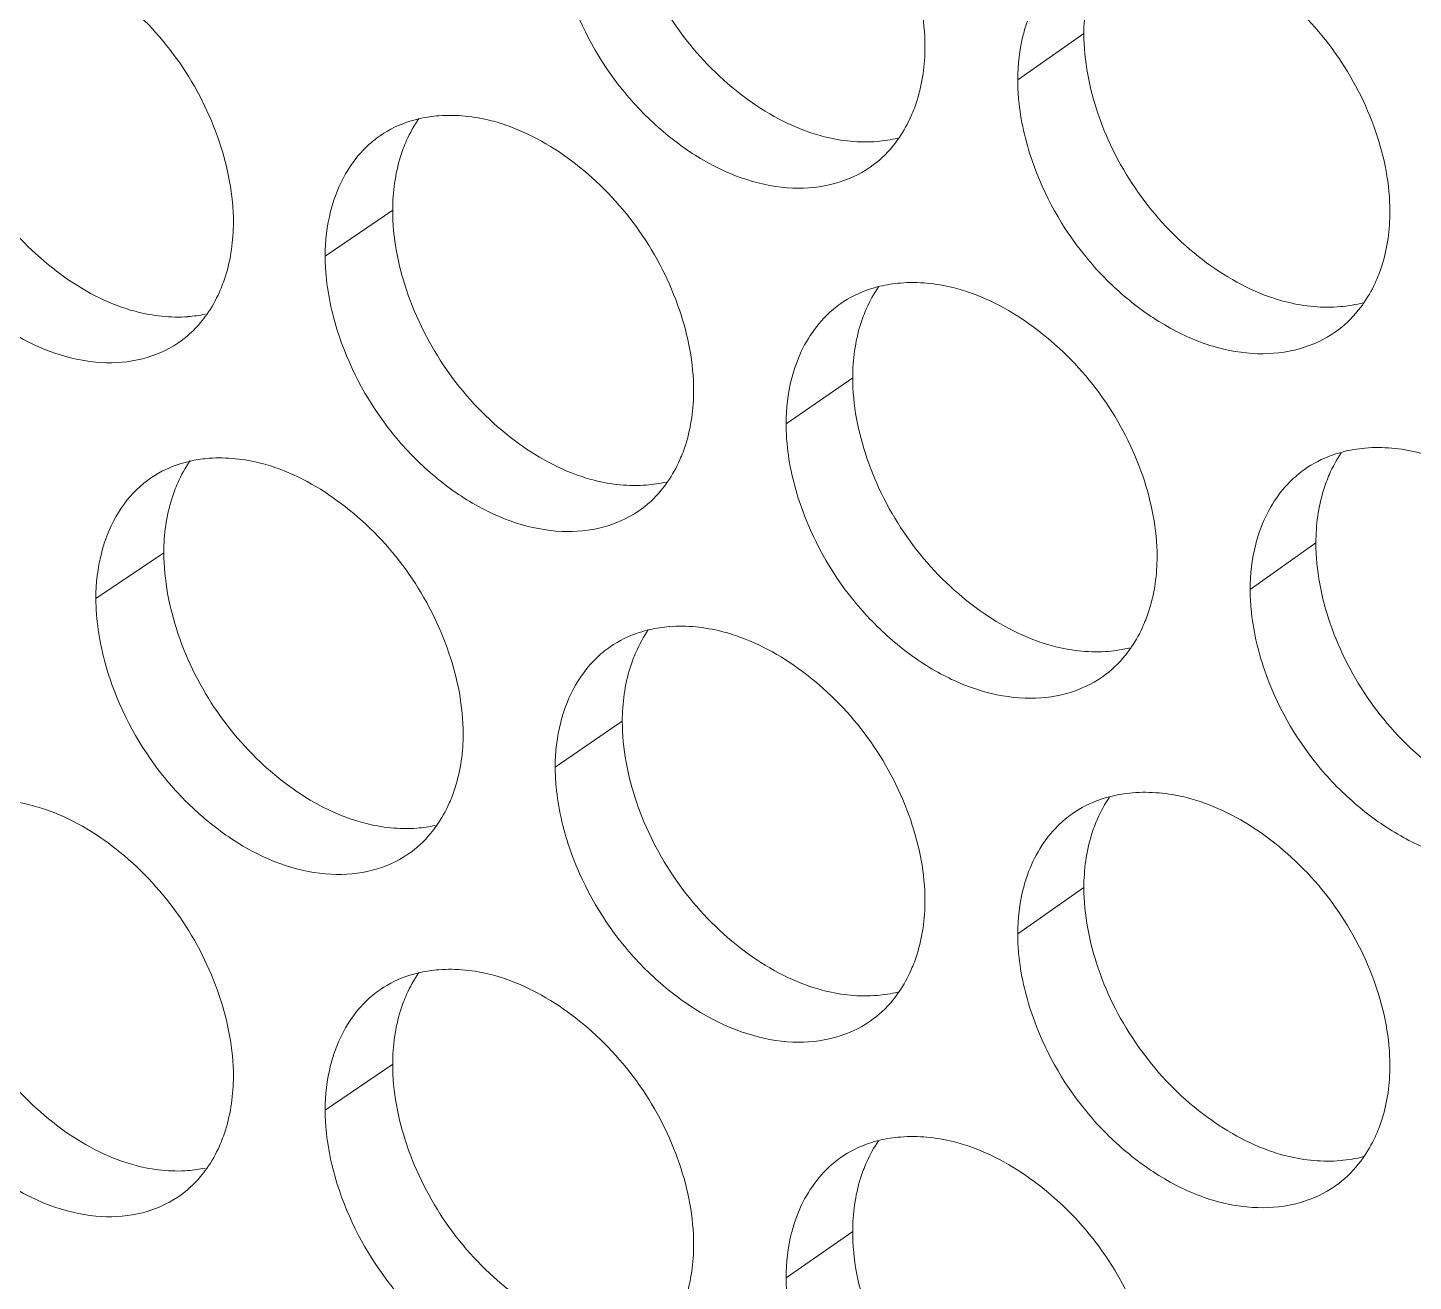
# Model space of a CAD drawing. Header units: millimetres. Extents: x 1177 to 4147, y 93 to 2194.
# Drawn here: x 2643.86 to 2656.64, y 749.05 to 760.61 of the extents above; entities that cross this region are included whole.
import ezdxf

# ---------------------------------------------------------------- set-up
doc = ezdxf.new("R2010")
doc.units = ezdxf.units.MM
doc.header["$LTSCALE"] = 0.1
doc.layers.get('0').update_dxf_attribs({"lineweight": 13})
doc.layers.add('标注', color=251, linetype='Continuous', lineweight=9)

# ---------------------------------------------------------------- blocks, each defined once
blk = doc.blocks.new('02')
for points, knots in [([(4627.348, 522.744), (4597.363, 531.299), (4553.55, 545.69), (4497.641, 568.487), (4458.71, 586.649), (4422.281, 606.068), (4388.51, 626.659), (4357.551, 648.334), (4338.416, 663.815), (4329.392, 671.722)], [0, 0, 0, 0, 0.278685, 0.411475, 0.539478, 0.662459, 0.780251, 0.892768, 1, 1, 1, 1]), ([(4626.906, 521.428), (4597.052, 529.945), (4553.424, 544.261), (4497.732, 566.923), (4458.929, 584.973), (4422.597, 604.269), (4388.892, 624.729), (4357.964, 646.263), (4338.829, 661.641), (4329.798, 669.496)], [0, 0, 0, 0, 0.278468, 0.411196, 0.539177, 0.662176, 0.780023, 0.892638, 1, 1, 1, 1]), ([(4628.518, 518.372), (4598.337, 526.935), (4554.235, 541.353), (4497.955, 564.22), (4458.766, 582.448), (4422.099, 601.945), (4388.114, 622.628), (4356.965, 644.402), (4337.717, 659.96), (4328.641, 667.907)], [0, 0, 0, 0, 0.278732, 0.411552, 0.539576, 0.662563, 0.780343, 0.892822, 1, 1, 1, 1]), ([(4328.202, 667.332), (4337.3, 659.316), (4356.601, 643.626), (4387.852, 621.677), (4421.956, 600.844), (4458.755, 581.215), (4498.091, 562.874), (4554.59, 539.876), (4598.873, 525.389), (4629.18, 516.79)], [0, 0, 0, 0, 0.107262, 0.219794, 0.337581, 0.460553, 0.588547, 0.721328, 1, 1, 1, 1])]:
    blk.add_open_spline(points, degree=3, knots=knots)
at = {"layer": '标注'}
for p, q in [((4559.99, 677.771), (4559.119, 677.16)), ((4550.886, 675.444), (4549.997, 674.84)), ((4556.945, 673.238), (4556.068, 672.63)), ((4563.046, 671.061), (4562.18, 670.448)), ((4547.872, 670.933), (4546.977, 670.331)), ((4547.872, 670.933), (4546.977, 670.331)), ((4553.91, 668.712), (4553.027, 668.106)), ((4553.91, 668.712), (4553.027, 668.106)), ((4559.99, 666.521), (4559.119, 665.91)), ((4559.99, 666.521), (4559.119, 665.91)), ((4550.886, 664.194), (4549.997, 663.59)), ((4556.945, 661.988), (4556.068, 661.38))]:
    blk.add_line(p, q, dxfattribs=at)
for centre, radius, start, end in [((4551.629, 674.926), 1.768, 94.4127, 102.2837), ((4548.059, 675.784), 1.746, 274.2779, 281.7562), ((4548.6, 670.421), 1.76, 94.3009, 101.6849), ((4548.6, 670.421), 1.76, 94.3009, 101.6849), ((4554.092, 673.581), 1.763, 274.5012, 282.9601), ((4554.669, 668.188), 1.776, 94.5239, 102.8809), ((4554.669, 668.188), 1.776, 94.5239, 102.8809), ((4551.07, 669.054), 1.755, 274.3898, 282.359), ((4551.07, 669.054), 1.755, 274.3898, 282.359), ((4551.629, 663.676), 1.768, 94.4127, 102.2837), ((4548.059, 664.534), 1.746, 274.2779, 281.7562)]:
    blk.add_arc(centre, radius, start, end, dxfattribs=at)
for points, knots in [([(4557.897, 677.597), (4557.897, 677.956), (4557.749, 678.703), (4557.227, 679.722), (4556.446, 680.558), (4555.796, 680.951), (4555.459, 681.072)], [0, 0, 0, 0, 0.241164, 0.500391, 0.759555, 1, 1, 1, 1]), ([(4553.91, 679.962), (4553.91, 679.603), (4554.057, 678.857), (4554.576, 677.837), (4555.352, 676.999), (4556.001, 676.606), (4556.337, 676.484)], [0, 0, 0, 0, 0.241468, 0.500853, 0.759857, 1, 1, 1, 1]), ([(4548.788, 675.285), (4548.788, 675.645), (4548.641, 676.392), (4548.125, 677.414), (4547.353, 678.255), (4546.709, 678.653), (4546.375, 678.778)], [0, 0, 0, 0, 0.241629, 0.501316, 0.760421, 1, 1, 1, 1]), ([(4564.021, 675.424), (4564.021, 675.783), (4563.872, 676.529), (4563.346, 677.546), (4562.56, 678.379), (4561.905, 678.768), (4561.567, 678.888)], [0, 0, 0, 0, 0.240859, 0.499781, 0.758983, 1, 1, 1, 1]), ([(4560.17, 678.678), (4560.14, 678.611), (4560.032, 678.32), (4559.99, 678.007), (4559.99, 677.771)], [0, 0, 0, 0, 0.238392, 1, 1, 1, 1]), ([(4553.215, 678.294), (4553.37, 677.838), (4553.729, 677.188), (4554.396, 676.499), (4555.11, 675.975), (4555.927, 675.689), (4556.701, 675.764), (4557.033, 675.913), (4557.175, 676.012)], [0, 0, 0, 0, 0.279944, 0.419999, 0.55451, 0.793241, 0.899512, 1, 1, 1, 1]), ([(4559.246, 677.936), (4559.225, 677.876), (4559.149, 677.625), (4559.119, 677.36), (4559.119, 677.16)], [0, 0, 0, 0, 0.240003, 1, 1, 1, 1]), ([(4544.868, 677.679), (4544.868, 677.319), (4545.014, 676.572), (4545.526, 675.549), (4546.294, 674.706), (4546.937, 674.307), (4547.27, 674.183)], [0, 0, 0, 0, 0.241933, 0.501777, 0.760722, 1, 1, 1, 1]), ([(4559.99, 677.771), (4559.99, 677.411), (4560.138, 676.665), (4560.661, 675.647), (4561.443, 674.813), (4562.096, 674.424), (4562.434, 674.304)], [0, 0, 0, 0, 0.241162, 0.500244, 0.759286, 1, 1, 1, 1]), ([(4557.715, 676.686), (4557.745, 676.754), (4557.854, 677.045), (4557.897, 677.36), (4557.897, 677.597)], [0, 0, 0, 0, 0.23828, 1, 1, 1, 1]), ([(4559.119, 677.16), (4559.119, 677.074), (4559.136, 676.714), (4559.219, 676.358), (4559.307, 676.099)], [0, 0, 0, 0, 0.239878, 1, 1, 1, 1]), ([(4551.253, 676.653), (4551.205, 676.643), (4551.02, 676.594), (4550.843, 676.51), (4550.724, 676.429)], [0, 0, 0, 0, 0.255107, 1, 1, 1, 1]), ([(4552.42, 676.55), (4552.343, 676.579), (4552.043, 676.672), (4551.724, 676.707), (4551.493, 676.688)], [0, 0, 0, 0, 0.26396, 1, 1, 1, 1]), ([(4554.85, 673.069), (4554.85, 673.429), (4554.703, 674.175), (4554.182, 675.195), (4553.405, 676.033), (4552.756, 676.428), (4552.42, 676.55)], [0, 0, 0, 0, 0.241318, 0.500698, 0.759842, 1, 1, 1, 1]), ([(4550.724, 676.429), (4550.656, 676.382), (4550.391, 676.165), (4550.209, 675.856), (4550.123, 675.612)], [0, 0, 0, 0, 0.242752, 1, 1, 1, 1]), ([(4551.068, 676.361), (4551.038, 676.293), (4550.928, 675.999), (4550.886, 675.683), (4550.886, 675.444)], [0, 0, 0, 0, 0.237837, 1, 1, 1, 1]), ([(4556.337, 676.484), (4556.415, 676.456), (4556.715, 676.364), (4557.035, 676.331), (4557.266, 676.35)], [0, 0, 0, 0, 0.263604, 1, 1, 1, 1]), ([(4557.175, 676.012), (4557.287, 676.089), (4557.422, 676.216), (4557.531, 676.362), (4557.557, 676.4)], [0, 0, 0, 0, 0.745595, 1, 1, 1, 1]), ([(4544.154, 676.015), (4544.306, 675.56), (4544.659, 674.911), (4545.315, 674.219), (4546.016, 673.691), (4546.82, 673.394), (4547.586, 673.456), (4547.916, 673.599), (4548.058, 673.694)], [0, 0, 0, 0, 0.281084, 0.421471, 0.556119, 0.794437, 0.900161, 1, 1, 1, 1]), ([(4559.307, 676.099), (4559.464, 675.642), (4559.828, 674.991), (4560.501, 674.304), (4561.067, 673.899), (4561.665, 673.632), (4562.265, 673.528), (4562.829, 673.588), (4563.163, 673.742), (4563.306, 673.843)], [0, 0, 0, 0, 0.278686, 0.418268, 0.552446, 0.677694, 0.792838, 0.899272, 1, 1, 1, 1]), ([(4550.123, 675.612), (4550.102, 675.553), (4550.027, 675.302), (4549.997, 675.039), (4549.997, 674.84)], [0, 0, 0, 0, 0.2397, 1, 1, 1, 1]), ([(4550.886, 675.444), (4550.886, 675.085), (4551.032, 674.338), (4551.549, 673.317), (4552.323, 672.478), (4552.969, 672.082), (4553.305, 671.96)], [0, 0, 0, 0, 0.241622, 0.501159, 0.760144, 1, 1, 1, 1]), ([(4548.603, 674.365), (4548.634, 674.433), (4548.745, 674.728), (4548.788, 675.046), (4548.788, 675.285)], [0, 0, 0, 0, 0.237722, 1, 1, 1, 1]), ([(4563.842, 674.519), (4563.871, 674.587), (4563.979, 674.876), (4564.021, 675.189), (4564.021, 675.424)], [0, 0, 0, 0, 0.238646, 1, 1, 1, 1]), ([(4549.997, 674.84), (4549.997, 674.753), (4550.015, 674.393), (4550.096, 674.037), (4550.184, 673.778)], [0, 0, 0, 0, 0.239751, 1, 1, 1, 1]), ([(4557.303, 674.442), (4557.256, 674.431), (4557.076, 674.379), (4556.904, 674.295), (4556.789, 674.215)], [0, 0, 0, 0, 0.254756, 1, 1, 1, 1]), ([(4558.508, 674.352), (4558.429, 674.38), (4558.127, 674.472), (4557.806, 674.504), (4557.574, 674.485)], [0, 0, 0, 0, 0.263682, 1, 1, 1, 1]), ([(4560.954, 670.882), (4560.954, 671.241), (4560.805, 671.988), (4560.281, 673.005), (4559.498, 673.84), (4558.846, 674.231), (4558.508, 674.352)], [0, 0, 0, 0, 0.241011, 0.500085, 0.759268, 1, 1, 1, 1]), ([(4547.27, 674.183), (4547.347, 674.155), (4547.644, 674.06), (4547.961, 674.025), (4548.189, 674.042)], [0, 0, 0, 0, 0.264022, 1, 1, 1, 1]), ([(4556.789, 674.215), (4556.722, 674.168), (4556.461, 673.951), (4556.28, 673.645), (4556.195, 673.404)], [0, 0, 0, 0, 0.243134, 1, 1, 1, 1]), ([(4562.434, 674.304), (4562.512, 674.276), (4562.815, 674.185), (4563.137, 674.154), (4563.369, 674.174)], [0, 0, 0, 0, 0.263331, 1, 1, 1, 1]), ([(4563.306, 673.843), (4563.418, 673.922), (4563.553, 674.052), (4563.662, 674.2), (4563.688, 674.239)], [0, 0, 0, 0, 0.745677, 1, 1, 1, 1]), ([(4548.058, 673.694), (4548.169, 673.769), (4548.303, 673.892), (4548.412, 674.035), (4548.438, 674.072)], [0, 0, 0, 0, 0.745468, 1, 1, 1, 1]), ([(4557.126, 674.149), (4557.096, 674.081), (4556.987, 673.789), (4556.945, 673.475), (4556.945, 673.238)], [0, 0, 0, 0, 0.238208, 1, 1, 1, 1]), ([(4550.184, 673.778), (4550.338, 673.322), (4550.695, 672.672), (4551.358, 671.982), (4552.068, 671.457), (4552.881, 671.167), (4553.652, 671.238), (4553.984, 671.384), (4554.126, 671.482)], [0, 0, 0, 0, 0.280322, 0.420487, 0.555043, 0.793636, 0.899726, 1, 1, 1, 1]), ([(4556.195, 673.404), (4556.174, 673.345), (4556.098, 673.093), (4556.068, 672.829), (4556.068, 672.63)], [0, 0, 0, 0, 0.239901, 1, 1, 1, 1]), ([(4554.668, 672.155), (4554.698, 672.223), (4554.808, 672.516), (4554.85, 672.832), (4554.85, 673.069)], [0, 0, 0, 0, 0.238095, 1, 1, 1, 1]), ([(4556.945, 673.238), (4556.945, 672.879), (4557.093, 672.132), (4557.613, 671.113), (4558.393, 670.278), (4559.043, 669.886), (4559.38, 669.765)], [0, 0, 0, 0, 0.241314, 0.500547, 0.759571, 1, 1, 1, 1]), ([(4556.068, 672.63), (4556.068, 672.543), (4556.086, 672.183), (4556.167, 671.828), (4556.256, 671.568)], [0, 0, 0, 0, 0.239836, 1, 1, 1, 1]), ([(4549.392, 672.036), (4549.315, 672.064), (4549.017, 672.158), (4548.698, 672.193), (4548.468, 672.176)], [0, 0, 0, 0, 0.264101, 1, 1, 1, 1]), ([(4549.392, 672.036), (4549.315, 672.064), (4549.017, 672.158), (4548.698, 672.193), (4548.468, 672.176)], [0, 0, 0, 0, 0.264101, 1, 1, 1, 1]), ([(4563.393, 672.259), (4563.348, 672.247), (4563.173, 672.193), (4563.007, 672.108), (4562.895, 672.029)], [0, 0, 0, 0, 0.254423, 1, 1, 1, 1]), ([(4564.636, 672.182), (4564.557, 672.209), (4564.253, 672.3), (4563.929, 672.331), (4563.696, 672.311)], [0, 0, 0, 0, 0.263409, 1, 1, 1, 1]), ([(4548.244, 672.144), (4548.195, 672.134), (4548.007, 672.086), (4547.827, 672.003), (4547.707, 671.922)], [0, 0, 0, 0, 0.255291, 1, 1, 1, 1]), ([(4548.244, 672.144), (4548.195, 672.134), (4548.007, 672.086), (4547.827, 672.003), (4547.707, 671.922)], [0, 0, 0, 0, 0.255291, 1, 1, 1, 1]), ([(4551.814, 668.549), (4551.814, 668.908), (4551.667, 669.655), (4551.148, 670.676), (4550.374, 671.515), (4549.727, 671.912), (4549.392, 672.036)], [0, 0, 0, 0, 0.241473, 0.501006, 0.760131, 1, 1, 1, 1]), ([(4551.814, 668.549), (4551.814, 668.908), (4551.667, 669.655), (4551.148, 670.676), (4550.374, 671.515), (4549.727, 671.912), (4549.392, 672.036)], [0, 0, 0, 0, 0.241473, 0.501006, 0.760131, 1, 1, 1, 1]), ([(4562.895, 672.029), (4562.829, 671.982), (4562.572, 671.765), (4562.393, 671.463), (4562.308, 671.224)], [0, 0, 0, 0, 0.243501, 1, 1, 1, 1]), ([(4547.707, 671.922), (4547.569, 671.828), (4547.318, 671.581), (4547.161, 671.269), (4547.102, 671.102)], [0, 0, 0, 0, 0.485902, 1, 1, 1, 1]), ([(4547.707, 671.922), (4547.569, 671.828), (4547.318, 671.581), (4547.161, 671.269), (4547.102, 671.102)], [0, 0, 0, 0, 0.485902, 1, 1, 1, 1]), ([(4548.055, 671.853), (4548.025, 671.784), (4547.914, 671.49), (4547.872, 671.172), (4547.872, 670.933)], [0, 0, 0, 0, 0.23765, 1, 1, 1, 1]), ([(4548.055, 671.853), (4548.025, 671.784), (4547.914, 671.49), (4547.872, 671.172), (4547.872, 670.933)], [0, 0, 0, 0, 0.23765, 1, 1, 1, 1]), ([(4553.305, 671.96), (4553.382, 671.932), (4553.681, 671.839), (4554, 671.805), (4554.23, 671.823)], [0, 0, 0, 0, 0.263742, 1, 1, 1, 1]), ([(4554.126, 671.482), (4554.237, 671.559), (4554.372, 671.684), (4554.481, 671.829), (4554.507, 671.867)], [0, 0, 0, 0, 0.745554, 1, 1, 1, 1]), ([(4563.224, 671.965), (4563.195, 671.897), (4563.088, 671.608), (4563.046, 671.295), (4563.046, 671.061)], [0, 0, 0, 0, 0.238574, 1, 1, 1, 1]), ([(4556.256, 671.568), (4556.412, 671.111), (4556.774, 670.461), (4557.443, 669.773), (4558.006, 669.366), (4558.601, 669.097), (4559.198, 668.991), (4559.76, 669.047), (4560.093, 669.199), (4560.235, 669.299)], [0, 0, 0, 0, 0.27906, 0.418751, 0.552974, 0.678194, 0.793225, 0.899482, 1, 1, 1, 1]), ([(4547.102, 671.102), (4547.082, 671.043), (4547.007, 670.792), (4546.977, 670.529), (4546.977, 670.331)], [0, 0, 0, 0, 0.2396, 1, 1, 1, 1]), ([(4547.102, 671.102), (4547.082, 671.043), (4547.007, 670.792), (4546.977, 670.529), (4546.977, 670.331)], [0, 0, 0, 0, 0.2396, 1, 1, 1, 1]), ([(4562.308, 671.224), (4562.287, 671.165), (4562.21, 670.913), (4562.18, 670.648), (4562.18, 670.448)], [0, 0, 0, 0, 0.240105, 1, 1, 1, 1]), ([(4563.046, 671.061), (4563.046, 670.701), (4563.194, 669.956), (4563.719, 668.938), (4564.504, 668.106), (4565.158, 667.718), (4565.497, 667.599)], [0, 0, 0, 0, 0.241011, 0.499941, 0.759002, 1, 1, 1, 1]), ([(4547.872, 670.933), (4547.872, 670.573), (4548.018, 669.826), (4548.532, 668.805), (4549.303, 667.964), (4549.948, 667.566), (4550.282, 667.443)], [0, 0, 0, 0, 0.241777, 0.501467, 0.760433, 1, 1, 1, 1]), ([(4547.872, 670.933), (4547.872, 670.573), (4548.018, 669.826), (4548.532, 668.805), (4549.303, 667.964), (4549.948, 667.566), (4550.282, 667.443)], [0, 0, 0, 0, 0.241777, 0.501467, 0.760433, 1, 1, 1, 1]), ([(4560.773, 669.974), (4560.803, 670.041), (4560.912, 670.332), (4560.954, 670.646), (4560.954, 670.882)], [0, 0, 0, 0, 0.238464, 1, 1, 1, 1]), ([(4546.977, 670.331), (4546.977, 670.244), (4546.995, 669.884), (4547.076, 669.528), (4547.163, 669.268)], [0, 0, 0, 0, 0.23971, 1, 1, 1, 1]), ([(4546.977, 670.331), (4546.977, 670.244), (4546.995, 669.884), (4547.076, 669.528), (4547.163, 669.268)], [0, 0, 0, 0, 0.23971, 1, 1, 1, 1]), ([(4562.18, 670.448), (4562.18, 670.362), (4562.198, 670.002), (4562.28, 669.646), (4562.369, 669.388)], [0, 0, 0, 0, 0.239921, 1, 1, 1, 1]), ([(4555.459, 669.822), (4555.381, 669.851), (4555.08, 669.943), (4554.76, 669.977), (4554.529, 669.958)], [0, 0, 0, 0, 0.26382, 1, 1, 1, 1]), ([(4555.459, 669.822), (4555.381, 669.851), (4555.08, 669.943), (4554.76, 669.977), (4554.529, 669.958)], [0, 0, 0, 0, 0.26382, 1, 1, 1, 1]), ([(4554.273, 669.919), (4554.226, 669.908), (4554.042, 669.858), (4553.868, 669.774), (4553.752, 669.694)], [0, 0, 0, 0, 0.254929, 1, 1, 1, 1]), ([(4554.273, 669.919), (4554.226, 669.908), (4554.042, 669.858), (4553.868, 669.774), (4553.752, 669.694)], [0, 0, 0, 0, 0.254929, 1, 1, 1, 1]), ([(4557.897, 666.347), (4557.897, 666.706), (4557.749, 667.453), (4557.227, 668.472), (4556.446, 669.308), (4555.796, 669.701), (4555.459, 669.822)], [0, 0, 0, 0, 0.241164, 0.500391, 0.759555, 1, 1, 1, 1]), ([(4557.897, 666.347), (4557.897, 666.706), (4557.749, 667.453), (4557.227, 668.472), (4556.446, 669.308), (4555.796, 669.701), (4555.459, 669.822)], [0, 0, 0, 0, 0.241164, 0.500391, 0.759555, 1, 1, 1, 1]), ([(4553.752, 669.694), (4553.684, 669.647), (4553.42, 669.429), (4553.239, 669.122), (4553.154, 668.879)], [0, 0, 0, 0, 0.242946, 1, 1, 1, 1]), ([(4553.752, 669.694), (4553.684, 669.647), (4553.42, 669.429), (4553.239, 669.122), (4553.154, 668.879)], [0, 0, 0, 0, 0.242946, 1, 1, 1, 1]), ([(4554.092, 669.626), (4554.062, 669.558), (4553.953, 669.266), (4553.91, 668.95), (4553.91, 668.712)], [0, 0, 0, 0, 0.238023, 1, 1, 1, 1]), ([(4554.092, 669.626), (4554.062, 669.558), (4553.953, 669.266), (4553.91, 668.95), (4553.91, 668.712)], [0, 0, 0, 0, 0.238023, 1, 1, 1, 1]), ([(4559.38, 669.765), (4559.459, 669.738), (4559.76, 669.646), (4560.081, 669.614), (4560.312, 669.633)], [0, 0, 0, 0, 0.263467, 1, 1, 1, 1]), ([(4560.235, 669.299), (4560.347, 669.377), (4560.482, 669.505), (4560.591, 669.652), (4560.617, 669.691)], [0, 0, 0, 0, 0.745636, 1, 1, 1, 1]), ([(4547.163, 669.268), (4547.317, 668.812), (4547.672, 668.163), (4548.331, 667.472), (4549.037, 666.945), (4549.845, 666.652), (4550.614, 666.718), (4550.945, 666.863), (4551.087, 666.959)], [0, 0, 0, 0, 0.280702, 0.420977, 0.555579, 0.794035, 0.899943, 1, 1, 1, 1]), ([(4547.163, 669.268), (4547.317, 668.812), (4547.672, 668.163), (4548.331, 667.472), (4549.037, 666.945), (4549.845, 666.652), (4550.614, 666.718), (4550.945, 666.863), (4551.087, 666.959)], [0, 0, 0, 0, 0.280702, 0.420977, 0.555579, 0.794035, 0.899943, 1, 1, 1, 1]), ([(4562.369, 669.388), (4562.526, 668.93), (4562.893, 668.279), (4563.57, 667.593), (4564.139, 667.189), (4564.74, 666.924), (4565.343, 666.823), (4565.908, 666.886), (4566.244, 667.042), (4566.386, 667.145)], [0, 0, 0, 0, 0.278313, 0.417788, 0.551922, 0.677197, 0.792453, 0.899064, 1, 1, 1, 1]), ([(4553.154, 668.879), (4553.133, 668.82), (4553.057, 668.569), (4553.027, 668.305), (4553.027, 668.106)], [0, 0, 0, 0, 0.2398, 1, 1, 1, 1]), ([(4553.154, 668.879), (4553.133, 668.82), (4553.057, 668.569), (4553.027, 668.305), (4553.027, 668.106)], [0, 0, 0, 0, 0.2398, 1, 1, 1, 1]), ([(4553.91, 668.712), (4553.91, 668.353), (4554.057, 667.607), (4554.576, 666.587), (4555.352, 665.749), (4556.001, 665.356), (4556.337, 665.234)], [0, 0, 0, 0, 0.241468, 0.500853, 0.759857, 1, 1, 1, 1]), ([(4553.91, 668.712), (4553.91, 668.353), (4554.057, 667.607), (4554.576, 666.587), (4555.352, 665.749), (4556.001, 665.356), (4556.337, 665.234)], [0, 0, 0, 0, 0.241468, 0.500853, 0.759857, 1, 1, 1, 1]), ([(4551.63, 667.631), (4551.661, 667.699), (4551.771, 667.993), (4551.814, 668.31), (4551.814, 668.549)], [0, 0, 0, 0, 0.237909, 1, 1, 1, 1]), ([(4551.63, 667.631), (4551.661, 667.699), (4551.771, 667.993), (4551.814, 668.31), (4551.814, 668.549)], [0, 0, 0, 0, 0.237909, 1, 1, 1, 1]), ([(4553.027, 668.106), (4553.027, 668.02), (4553.045, 667.66), (4553.127, 667.304), (4553.215, 667.044)], [0, 0, 0, 0, 0.239793, 1, 1, 1, 1]), ([(4553.027, 668.106), (4553.027, 668.02), (4553.045, 667.66), (4553.127, 667.304), (4553.215, 667.044)], [0, 0, 0, 0, 0.239793, 1, 1, 1, 1]), ([(4561.567, 667.638), (4561.488, 667.666), (4561.185, 667.757), (4560.862, 667.789), (4560.63, 667.769)], [0, 0, 0, 0, 0.263544, 1, 1, 1, 1]), ([(4561.567, 667.638), (4561.488, 667.666), (4561.185, 667.757), (4560.862, 667.789), (4560.63, 667.769)], [0, 0, 0, 0, 0.263544, 1, 1, 1, 1]), ([(4546.375, 667.528), (4546.298, 667.556), (4546, 667.651), (4545.683, 667.687), (4545.454, 667.67)], [0, 0, 0, 0, 0.264244, 1, 1, 1, 1]), ([(4560.343, 667.722), (4560.297, 667.71), (4560.119, 667.657), (4559.95, 667.573), (4559.837, 667.494)], [0, 0, 0, 0, 0.254587, 1, 1, 1, 1]), ([(4560.343, 667.722), (4560.297, 667.71), (4560.119, 667.657), (4559.95, 667.573), (4559.837, 667.494)], [0, 0, 0, 0, 0.254587, 1, 1, 1, 1]), ([(4564.021, 664.174), (4564.021, 664.533), (4563.872, 665.279), (4563.346, 666.296), (4562.56, 667.129), (4561.905, 667.518), (4561.567, 667.638)], [0, 0, 0, 0, 0.240859, 0.499781, 0.758983, 1, 1, 1, 1]), ([(4564.021, 664.174), (4564.021, 664.533), (4563.872, 665.279), (4563.346, 666.296), (4562.56, 667.129), (4561.905, 667.518), (4561.567, 667.638)], [0, 0, 0, 0, 0.240859, 0.499781, 0.758983, 1, 1, 1, 1]), ([(4548.788, 664.035), (4548.788, 664.395), (4548.641, 665.142), (4548.125, 666.164), (4547.353, 667.005), (4546.709, 667.403), (4546.375, 667.528)], [0, 0, 0, 0, 0.241629, 0.501316, 0.760421, 1, 1, 1, 1]), ([(4550.282, 667.443), (4550.359, 667.415), (4550.657, 667.321), (4550.975, 667.286), (4551.205, 667.304)], [0, 0, 0, 0, 0.263881, 1, 1, 1, 1]), ([(4550.282, 667.443), (4550.359, 667.415), (4550.657, 667.321), (4550.975, 667.286), (4551.205, 667.304)], [0, 0, 0, 0, 0.263881, 1, 1, 1, 1]), ([(4559.837, 667.494), (4559.77, 667.446), (4559.511, 667.229), (4559.332, 666.926), (4559.246, 666.686)], [0, 0, 0, 0, 0.243319, 1, 1, 1, 1]), ([(4559.837, 667.494), (4559.77, 667.446), (4559.511, 667.229), (4559.332, 666.926), (4559.246, 666.686)], [0, 0, 0, 0, 0.243319, 1, 1, 1, 1]), ([(4560.17, 667.428), (4560.14, 667.361), (4560.032, 667.07), (4559.99, 666.757), (4559.99, 666.521)], [0, 0, 0, 0, 0.238392, 1, 1, 1, 1]), ([(4560.17, 667.428), (4560.14, 667.361), (4560.032, 667.07), (4559.99, 666.757), (4559.99, 666.521)], [0, 0, 0, 0, 0.238392, 1, 1, 1, 1]), ([(4551.087, 666.959), (4551.198, 667.035), (4551.332, 667.16), (4551.441, 667.303), (4551.467, 667.341)], [0, 0, 0, 0, 0.745511, 1, 1, 1, 1]), ([(4551.087, 666.959), (4551.198, 667.035), (4551.332, 667.16), (4551.441, 667.303), (4551.467, 667.341)], [0, 0, 0, 0, 0.745511, 1, 1, 1, 1]), ([(4553.215, 667.044), (4553.37, 666.588), (4553.729, 665.938), (4554.396, 665.249), (4555.11, 664.725), (4555.927, 664.439), (4556.701, 664.514), (4557.033, 664.663), (4557.175, 664.762)], [0, 0, 0, 0, 0.279944, 0.419999, 0.55451, 0.793241, 0.899512, 1, 1, 1, 1]), ([(4553.215, 667.044), (4553.37, 666.588), (4553.729, 665.938), (4554.396, 665.249), (4555.11, 664.725), (4555.927, 664.439), (4556.701, 664.514), (4557.033, 664.663), (4557.175, 664.762)], [0, 0, 0, 0, 0.279944, 0.419999, 0.55451, 0.793241, 0.899512, 1, 1, 1, 1]), ([(4559.246, 666.686), (4559.225, 666.626), (4559.149, 666.375), (4559.119, 666.11), (4559.119, 665.91)], [0, 0, 0, 0, 0.240003, 1, 1, 1, 1]), ([(4559.246, 666.686), (4559.225, 666.626), (4559.149, 666.375), (4559.119, 666.11), (4559.119, 665.91)], [0, 0, 0, 0, 0.240003, 1, 1, 1, 1]), ([(4559.99, 666.521), (4559.99, 666.161), (4560.138, 665.415), (4560.661, 664.397), (4561.443, 663.563), (4562.096, 663.174), (4562.434, 663.054)], [0, 0, 0, 0, 0.241162, 0.500244, 0.759286, 1, 1, 1, 1]), ([(4559.99, 666.521), (4559.99, 666.161), (4560.138, 665.415), (4560.661, 664.397), (4561.443, 663.563), (4562.096, 663.174), (4562.434, 663.054)], [0, 0, 0, 0, 0.241162, 0.500244, 0.759286, 1, 1, 1, 1]), ([(4544.868, 666.429), (4544.868, 666.069), (4545.014, 665.322), (4545.526, 664.299), (4546.294, 663.456), (4546.937, 663.057), (4547.27, 662.933)], [0, 0, 0, 0, 0.241933, 0.501777, 0.760722, 1, 1, 1, 1]), ([(4557.715, 665.436), (4557.745, 665.504), (4557.854, 665.795), (4557.897, 666.11), (4557.897, 666.347)], [0, 0, 0, 0, 0.23828, 1, 1, 1, 1]), ([(4557.715, 665.436), (4557.745, 665.504), (4557.854, 665.795), (4557.897, 666.11), (4557.897, 666.347)], [0, 0, 0, 0, 0.23828, 1, 1, 1, 1]), ([(4559.119, 665.91), (4559.119, 665.824), (4559.136, 665.464), (4559.219, 665.108), (4559.307, 664.849)], [0, 0, 0, 0, 0.239878, 1, 1, 1, 1]), ([(4559.119, 665.91), (4559.119, 665.824), (4559.136, 665.464), (4559.219, 665.108), (4559.307, 664.849)], [0, 0, 0, 0, 0.239878, 1, 1, 1, 1]), ([(4551.253, 665.403), (4551.205, 665.393), (4551.02, 665.344), (4550.843, 665.26), (4550.724, 665.179)], [0, 0, 0, 0, 0.255107, 1, 1, 1, 1]), ([(4552.42, 665.3), (4552.343, 665.329), (4552.043, 665.422), (4551.724, 665.457), (4551.493, 665.438)], [0, 0, 0, 0, 0.26396, 1, 1, 1, 1]), ([(4554.85, 661.819), (4554.85, 662.179), (4554.703, 662.925), (4554.182, 663.945), (4553.405, 664.783), (4552.756, 665.178), (4552.42, 665.3)], [0, 0, 0, 0, 0.241318, 0.500698, 0.759842, 1, 1, 1, 1]), ([(4556.337, 665.234), (4556.415, 665.206), (4556.715, 665.114), (4557.035, 665.081), (4557.266, 665.1)], [0, 0, 0, 0, 0.263604, 1, 1, 1, 1]), ([(4556.337, 665.234), (4556.415, 665.206), (4556.715, 665.114), (4557.035, 665.081), (4557.266, 665.1)], [0, 0, 0, 0, 0.263604, 1, 1, 1, 1]), ([(4550.724, 665.179), (4550.656, 665.132), (4550.391, 664.915), (4550.209, 664.606), (4550.123, 664.362)], [0, 0, 0, 0, 0.242752, 1, 1, 1, 1]), ([(4551.068, 665.111), (4551.038, 665.043), (4550.928, 664.749), (4550.886, 664.433), (4550.886, 664.194)], [0, 0, 0, 0, 0.237837, 1, 1, 1, 1]), ([(4557.175, 664.762), (4557.287, 664.839), (4557.422, 664.966), (4557.531, 665.112), (4557.557, 665.15)], [0, 0, 0, 0, 0.745595, 1, 1, 1, 1]), ([(4557.175, 664.762), (4557.287, 664.839), (4557.422, 664.966), (4557.531, 665.112), (4557.557, 665.15)], [0, 0, 0, 0, 0.745595, 1, 1, 1, 1]), ([(4544.154, 664.765), (4544.306, 664.31), (4544.659, 663.661), (4545.315, 662.969), (4546.016, 662.441), (4546.82, 662.144), (4547.586, 662.206), (4547.916, 662.349), (4548.058, 662.444)], [0, 0, 0, 0, 0.281084, 0.421471, 0.556119, 0.794437, 0.900161, 1, 1, 1, 1]), ([(4559.307, 664.849), (4559.464, 664.392), (4559.828, 663.741), (4560.501, 663.054), (4561.067, 662.649), (4561.665, 662.382), (4562.265, 662.278), (4562.829, 662.338), (4563.163, 662.492), (4563.306, 662.593)], [0, 0, 0, 0, 0.278686, 0.418268, 0.552446, 0.677694, 0.792838, 0.899272, 1, 1, 1, 1]), ([(4559.307, 664.849), (4559.464, 664.392), (4559.828, 663.741), (4560.501, 663.054), (4561.067, 662.649), (4561.665, 662.382), (4562.265, 662.278), (4562.829, 662.338), (4563.163, 662.492), (4563.306, 662.593)], [0, 0, 0, 0, 0.278686, 0.418268, 0.552446, 0.677694, 0.792838, 0.899272, 1, 1, 1, 1]), ([(4550.123, 664.362), (4550.102, 664.303), (4550.027, 664.052), (4549.997, 663.789), (4549.997, 663.59)], [0, 0, 0, 0, 0.2397, 1, 1, 1, 1]), ([(4550.886, 664.194), (4550.886, 663.835), (4551.032, 663.088), (4551.549, 662.067), (4552.323, 661.228), (4552.969, 660.832), (4553.305, 660.71)], [0, 0, 0, 0, 0.241622, 0.501159, 0.760144, 1, 1, 1, 1]), ([(4563.842, 663.269), (4563.871, 663.337), (4563.979, 663.626), (4564.021, 663.939), (4564.021, 664.174)], [0, 0, 0, 0, 0.238646, 1, 1, 1, 1]), ([(4563.842, 663.269), (4563.871, 663.337), (4563.979, 663.626), (4564.021, 663.939), (4564.021, 664.174)], [0, 0, 0, 0, 0.238646, 1, 1, 1, 1]), ([(4548.603, 663.115), (4548.634, 663.183), (4548.745, 663.478), (4548.788, 663.796), (4548.788, 664.035)], [0, 0, 0, 0, 0.237722, 1, 1, 1, 1]), ([(4549.997, 663.59), (4549.997, 663.503), (4550.015, 663.143), (4550.096, 662.787), (4550.184, 662.528)], [0, 0, 0, 0, 0.239751, 1, 1, 1, 1]), ([(4558.508, 663.102), (4558.429, 663.13), (4558.127, 663.222), (4557.806, 663.254), (4557.574, 663.235)], [0, 0, 0, 0, 0.263682, 1, 1, 1, 1]), ([(4557.303, 663.192), (4557.256, 663.181), (4557.076, 663.129), (4556.904, 663.045), (4556.789, 662.965)], [0, 0, 0, 0, 0.254756, 1, 1, 1, 1]), ([(4560.954, 659.632), (4560.954, 659.991), (4560.805, 660.738), (4560.281, 661.755), (4559.498, 662.59), (4558.846, 662.981), (4558.508, 663.102)], [0, 0, 0, 0, 0.241011, 0.500085, 0.759268, 1, 1, 1, 1]), ([(4562.434, 663.054), (4562.512, 663.026), (4562.815, 662.935), (4563.137, 662.904), (4563.369, 662.924)], [0, 0, 0, 0, 0.263331, 1, 1, 1, 1]), ([(4562.434, 663.054), (4562.512, 663.026), (4562.815, 662.935), (4563.137, 662.904), (4563.369, 662.924)], [0, 0, 0, 0, 0.263331, 1, 1, 1, 1]), ([(4547.27, 662.933), (4547.347, 662.905), (4547.644, 662.81), (4547.961, 662.775), (4548.189, 662.792)], [0, 0, 0, 0, 0.264022, 1, 1, 1, 1]), ([(4556.789, 662.965), (4556.722, 662.918), (4556.461, 662.701), (4556.28, 662.395), (4556.195, 662.154)], [0, 0, 0, 0, 0.243134, 1, 1, 1, 1]), ([(4557.126, 662.899), (4557.096, 662.831), (4556.987, 662.539), (4556.945, 662.225), (4556.945, 661.988)], [0, 0, 0, 0, 0.238208, 1, 1, 1, 1]), ([(4563.306, 662.593), (4563.418, 662.672), (4563.553, 662.802), (4563.662, 662.95), (4563.688, 662.989)], [0, 0, 0, 0, 0.745677, 1, 1, 1, 1]), ([(4563.306, 662.593), (4563.418, 662.672), (4563.553, 662.802), (4563.662, 662.95), (4563.688, 662.989)], [0, 0, 0, 0, 0.745677, 1, 1, 1, 1]), ([(4548.058, 662.444), (4548.169, 662.519), (4548.303, 662.642), (4548.412, 662.785), (4548.438, 662.822)], [0, 0, 0, 0, 0.745468, 1, 1, 1, 1]), ([(4550.184, 662.528), (4550.338, 662.072), (4550.695, 661.422), (4551.358, 660.732), (4552.068, 660.207), (4552.881, 659.917), (4553.652, 659.988), (4553.984, 660.134), (4554.126, 660.232)], [0, 0, 0, 0, 0.280322, 0.420487, 0.555043, 0.793636, 0.899726, 1, 1, 1, 1]), ([(4556.195, 662.154), (4556.174, 662.095), (4556.098, 661.843), (4556.068, 661.579), (4556.068, 661.38)], [0, 0, 0, 0, 0.239901, 1, 1, 1, 1]), ([(4556.945, 661.988), (4556.945, 661.629), (4557.093, 660.882), (4557.613, 659.863), (4558.393, 659.028), (4559.043, 658.636), (4559.38, 658.515)], [0, 0, 0, 0, 0.241314, 0.500547, 0.759571, 1, 1, 1, 1]), ([(4554.668, 660.905), (4554.698, 660.973), (4554.808, 661.266), (4554.85, 661.582), (4554.85, 661.819)], [0, 0, 0, 0, 0.238095, 1, 1, 1, 1]), ([(4556.068, 661.38), (4556.068, 661.293), (4556.086, 660.933), (4556.167, 660.578), (4556.256, 660.318)], [0, 0, 0, 0, 0.239836, 1, 1, 1, 1])]:
    blk.add_open_spline(points, degree=3, knots=knots, dxfattribs=at)
for points in [[(4551.231, 676.652), (4551.168, 676.561), (4551.114, 676.463), (4551.068, 676.361)], [(4557.557, 676.4), (4557.618, 676.49), (4557.671, 676.586), (4557.715, 676.686)], [(4557.266, 676.35), (4557.358, 676.357), (4557.449, 676.372), (4557.539, 676.393)], [(4548.438, 674.072), (4548.503, 674.164), (4548.558, 674.263), (4548.603, 674.365)], [(4557.284, 674.435), (4557.223, 674.345), (4557.17, 674.249), (4557.126, 674.149)], [(4557.574, 674.485), (4557.483, 674.478), (4557.392, 674.464), (4557.303, 674.442)], [(4563.688, 674.239), (4563.747, 674.327), (4563.799, 674.422), (4563.842, 674.519)], [(4563.369, 674.174), (4563.471, 674.183), (4563.574, 674.2), (4563.673, 674.226)], [(4554.507, 671.867), (4554.569, 671.957), (4554.623, 672.054), (4554.668, 672.155)], [(4563.378, 672.247), (4563.319, 672.158), (4563.267, 672.063), (4563.224, 671.965)], [(4563.696, 672.311), (4563.594, 672.302), (4563.492, 672.285), (4563.393, 672.259)], [(4548.22, 672.146), (4548.156, 672.054), (4548.101, 671.955), (4548.055, 671.853)], [(4548.22, 672.146), (4548.156, 672.054), (4548.101, 671.955), (4548.055, 671.853)], [(4560.617, 669.691), (4560.678, 669.78), (4560.73, 669.875), (4560.773, 669.974)], [(4554.253, 669.915), (4554.19, 669.825), (4554.137, 669.727), (4554.092, 669.626)], [(4554.253, 669.915), (4554.19, 669.825), (4554.137, 669.727), (4554.092, 669.626)], [(4560.312, 669.633), (4560.409, 669.641), (4560.506, 669.657), (4560.601, 669.681)], [(4551.467, 667.341), (4551.531, 667.432), (4551.585, 667.53), (4551.63, 667.631)], [(4551.467, 667.341), (4551.531, 667.432), (4551.585, 667.53), (4551.63, 667.631)], [(4560.326, 667.712), (4560.266, 667.623), (4560.214, 667.527), (4560.17, 667.428)], [(4560.326, 667.712), (4560.266, 667.623), (4560.214, 667.527), (4560.17, 667.428)], [(4560.63, 667.769), (4560.533, 667.761), (4560.437, 667.746), (4560.343, 667.722)], [(4560.63, 667.769), (4560.533, 667.761), (4560.437, 667.746), (4560.343, 667.722)], [(4551.231, 665.402), (4551.168, 665.311), (4551.114, 665.213), (4551.068, 665.111)], [(4557.557, 665.15), (4557.618, 665.24), (4557.671, 665.336), (4557.715, 665.436)], [(4557.557, 665.15), (4557.618, 665.24), (4557.671, 665.336), (4557.715, 665.436)], [(4557.266, 665.1), (4557.358, 665.107), (4557.449, 665.122), (4557.539, 665.143)], [(4557.266, 665.1), (4557.358, 665.107), (4557.449, 665.122), (4557.539, 665.143)], [(4557.574, 663.235), (4557.483, 663.228), (4557.392, 663.214), (4557.303, 663.192)], [(4563.688, 662.989), (4563.747, 663.077), (4563.799, 663.172), (4563.842, 663.269)], [(4563.688, 662.989), (4563.747, 663.077), (4563.799, 663.172), (4563.842, 663.269)], [(4548.438, 662.822), (4548.503, 662.914), (4548.558, 663.013), (4548.603, 663.115)], [(4557.284, 663.185), (4557.223, 663.095), (4557.17, 662.999), (4557.126, 662.899)], [(4563.369, 662.924), (4563.471, 662.933), (4563.574, 662.95), (4563.673, 662.976)], [(4563.369, 662.924), (4563.471, 662.933), (4563.574, 662.95), (4563.673, 662.976)]]:
    blk.add_open_spline(points, degree=3, dxfattribs=at)

msp = doc.modelspace()

# ---------------------------------------------------------------- block references
at = {"xscale": 0.7, "yscale": 0.7, "zscale": 0.7}
msp.add_blockref('02', (-538.391, 286.112), dxfattribs=at)

doc.saveas('drawing.dxf')
